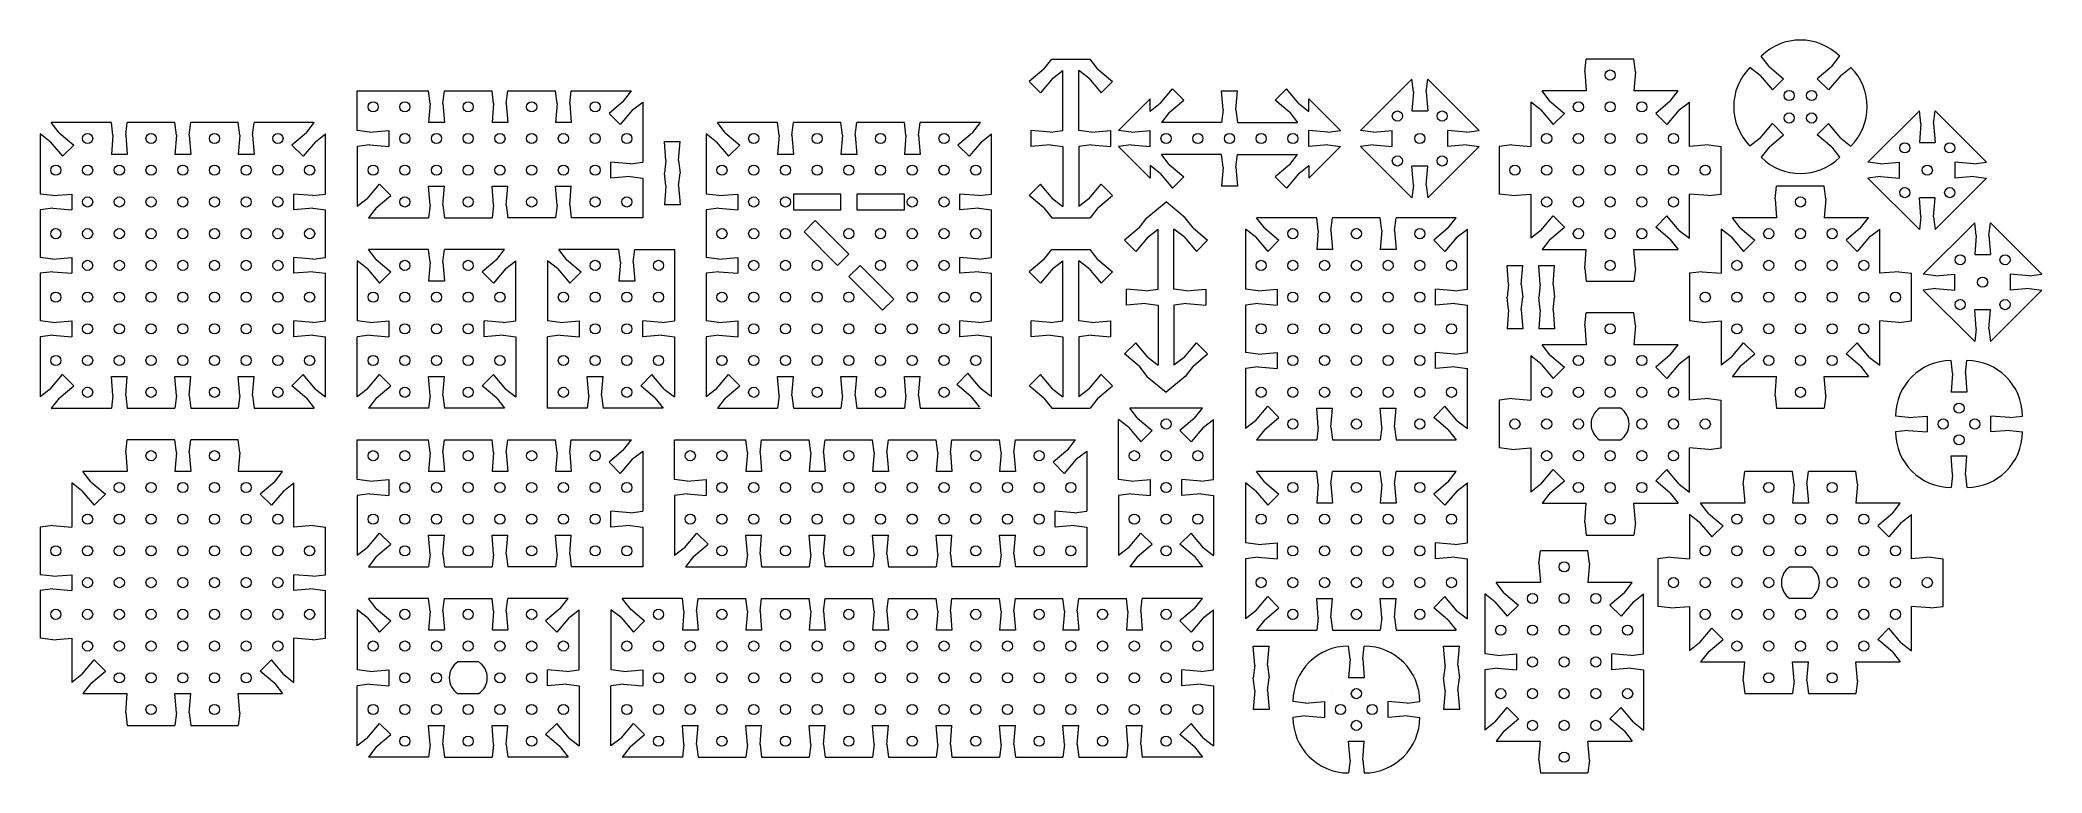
# Model space of a CAD drawing. Header units: millimetres. Extents: x 5 to 636, y -110 to 121.
import ezdxf

# ---------------------------------------------------------------- set-up
doc = ezdxf.new("R2010")
doc.units = ezdxf.units.MM
doc.layers.add('frezer', color=1, linetype='Continuous', lineweight=0, true_color=0xff0000)

# ---------------------------------------------------------------- blocks, each defined once
blk = doc.blocks.new('Connector_canyonl')
at = {"layer": 'frezer'}
for p, q in [((-6, -2.5), (-6, 2.5)), ((0, 2), (-6, 2.5)), ((0, 2), (4, 2.5)), ((0, -2), (-6, -2.5)), ((0, -2), (4, -2.5))]:
    blk.add_line(p, q, dxfattribs=at)

msp = doc.modelspace()

# ---------------------------------------------------------------- linework, layer by layer
at = {"layer": 'frezer'}
for p, q in [((323.96, 115), (336.04, 115)), ((492, 111), (492.5, 115)), ((507.5, 115), (492.5, 115)), ((508, 111), (507.5, 115)), ((327.5, 92.5), (327.5, 111.46)), ((332.5, 92.5), (332.5, 111.46)), ((421.29, 92.5), (437.5, 108.71)), ((442.5, 108.71), (458.71, 92.5)), ((492, 111), (492.5, 105)), ((508, 111), (507.5, 105)), ((105, 92.5), (105, 105)), ((105, 105), (127.5, 105)), ((132.5, 105), (147.5, 105)), ((152.5, 105), (167.5, 105)), ((172.5, 105), (191.46, 105)), ((195, 101.46), (195, 82.5)), ((345, 92.5), (355, 102.5)), ((355, 98.54), (355, 102.5)), ((415, 92.5), (405, 102.5)), ((405, 98.54), (405, 102.5)), ((475, 101.46), (475, 87.5)), ((492.5, 105), (478.54, 105)), ((521.46, 105), (507.5, 105)), ((525, 87.5), (525, 101.46)), ((27.5, 95), (8.54, 95)), ((47.5, 95), (32.5, 95)), ((67.5, 95), (52.5, 95)), ((91.46, 95), (72.5, 95)), ((195, 97.5), (195, 82.5)), ((237.5, 95), (218.54, 95)), ((257.5, 95), (242.5, 95)), ((277.5, 95), (262.5, 95)), ((301.46, 95), (282.5, 95)), ((377.5, 95), (358.54, 95)), ((382.5, 95), (401.46, 95)), ((581.29, 82.5), (597.5, 98.71)), ((602.5, 98.71), (618.71, 82.5)), ((5, 91.46), (5, 72.5)), ((95, 72.5), (95, 91.46)), ((215, 91.46), (215, 72.5)), ((305, 72.5), (305, 91.46)), ((105, 87.5), (105, 68.54)), ((327.5, 87.5), (327.5, 68.54)), ((332.5, 87.5), (332.5, 68.54)), ((345, 87.5), (355, 77.5)), ((377.5, 85), (358.54, 85)), ((382.5, 85), (401.46, 85)), ((415, 87.5), (405, 77.5)), ((437.5, 71.29), (421.29, 87.5)), ((458.71, 87.5), (442.5, 71.29)), ((469, 88), (465, 87.5)), ((465, 87.5), (465, 87.5)), ((465, 87.5), (465, 72.5)), ((469, 88), (475, 87.5)), ((531, 88), (525, 87.5)), ((531, 88), (535, 87.5)), ((535, 72.5), (535, 87.5)), ((195, 77.5), (195, 65)), ((355, 81.46), (355, 77.5)), ((405, 81.46), (405, 77.5)), ((597.5, 61.29), (581.29, 77.5)), ((618.71, 77.5), (602.5, 61.29)), ((257.5, 72.5), (242.5, 72.5)), ((242.5, 72.5), (242.5, 67.5)), ((257.5, 67.5), (257.5, 72.5)), ((277.5, 72.5), (262.5, 72.5)), ((262.5, 72.5), (262.5, 67.5)), ((277.5, 67.5), (277.5, 72.5)), ((353.96, 65), (360, 70)), ((366.04, 65), (360, 70)), ((469, 72), (465, 72.5)), ((469, 72), (475, 72.5)), ((475, 72.5), (475, 58.54)), ((525, 58.54), (525, 72.5)), ((531, 72), (525, 72.5)), ((531, 72), (535, 72.5)), ((535, 72.5), (535, 72.5)), ((552, 71), (552.5, 75)), ((552, 71), (552.5, 65)), ((567.5, 75), (552.5, 75)), ((568, 71), (567.5, 75)), ((568, 71), (567.5, 65)), ((5, 67.5), (5, 67.5)), ((5, 67.5), (5, 52.5)), ((95, 52.5), (95, 67.5)), ((108.54, 65), (127.5, 65)), ((132.5, 65), (147.5, 65)), ((167.5, 65), (152.5, 65)), ((195, 65), (172.5, 65)), ((215, 67.5), (215, 67.5)), ((215, 67.5), (215, 52.5)), ((242.5, 67.5), (257.5, 67.5)), ((249.39, 64.14), (245.86, 60.61)), ((260, 53.54), (249.39, 64.14)), ((262.5, 67.5), (277.5, 67.5)), ((305, 52.5), (305, 67.5)), ((323.96, 65), (336.04, 65)), ((407.5, 65), (388.54, 65)), ((427.5, 65), (412.5, 65)), ((451.46, 65), (432.5, 65)), ((552.5, 65), (538.54, 65)), ((581.46, 65), (567.5, 65)), ((598.73, 47.21), (614.94, 63.42)), ((619.94, 63.42), (636.15, 47.21)), ((245.86, 60.61), (256.46, 50)), ((357.5, 42.5), (357.5, 61.46)), ((362.5, 42.5), (362.5, 61.46)), ((385, 61.46), (385, 42.5)), ((455, 42.5), (455, 61.46)), ((535, 61.46), (535, 47.5)), ((585, 47.5), (585, 61.46)), ((105, 51.46), (105, 32.5)), ((127.5, 55), (108.54, 55)), ((151.46, 55), (132.5, 55)), ((155, 32.5), (155, 51.46)), ((165, 51.46), (165, 32.5)), ((187.5, 55), (168.54, 55)), ((192.5, 55), (205, 55)), ((205, 55), (205, 32.5)), ((256.46, 50), (260, 53.54)), ((323.96, 55), (336.04, 55)), ((327.5, 32.5), (327.5, 51.46)), ((332.5, 32.5), (332.5, 51.46)), ((478.54, 55), (492.5, 55)), ((492, 49), (492.5, 55)), ((507.5, 55), (521.46, 55)), ((508, 49), (507.5, 55)), ((5, 47.5), (5, 32.5)), ((95, 32.5), (95, 47.5)), ((215, 47.5), (215, 32.5)), ((263.54, 50), (260, 46.46)), ((260, 46.46), (270.61, 35.86)), ((274.14, 39.39), (263.54, 50)), ((305, 32.5), (305, 47.5)), ((492, 49), (492.5, 45)), ((492.5, 45), (492.5, 45)), ((492.5, 45), (507.5, 45)), ((508, 49), (507.5, 45)), ((529, 48), (525, 47.5)), ((525, 47.5), (525, 47.5)), ((525, 47.5), (525, 32.5)), ((529, 48), (535, 47.5)), ((591, 48), (585, 47.5)), ((591, 48), (595, 47.5)), ((595, 32.5), (595, 47.5)), ((270.61, 35.86), (274.14, 39.39)), ((614.94, 26), (598.73, 42.21)), ((636.15, 42.21), (619.94, 26)), ((357.5, 37.5), (357.5, 18.54)), ((362.5, 37.5), (362.5, 18.54)), ((385, 37.5), (385, 37.5)), ((385, 37.5), (385, 22.5)), ((455, 22.5), (455, 37.5)), ((492, 31), (492.5, 35)), ((507.5, 35), (492.5, 35)), ((508, 31), (507.5, 35)), ((529, 32), (525, 32.5)), ((529, 32), (535, 32.5)), ((535, 32.5), (535, 18.54)), ((585, 18.54), (585, 32.5)), ((591, 32), (585, 32.5)), ((591, 32), (595, 32.5)), ((595, 32.5), (595, 32.5)), ((5, 27.5), (5, 8.54)), ((95, 8.54), (95, 27.5)), ((105, 8.54), (105, 27.5)), ((155, 27.5), (155, 8.54)), ((165, 5), (165, 27.5)), ((205, 27.5), (205, 8.54)), ((215, 27.5), (215, 8.54)), ((305, 8.54), (305, 27.5)), ((327.5, 27.5), (327.5, 8.54)), ((332.5, 27.5), (332.5, 8.54)), ((492, 31), (492.5, 25)), ((508, 31), (507.5, 25)), ((455, 22.5), (455, 22.5)), ((475, 21.46), (475, 7.5)), ((492.5, 25), (478.54, 25)), ((521.46, 25), (507.5, 25)), ((525, 7.5), (525, 21.46)), ((353.96, 15), (360, 10)), ((366.04, 15), (360, 10)), ((385, 17.5), (385, -1.46)), ((455, -1.46), (455, 17.5)), ((538.54, 15), (552.5, 15)), ((552, 9), (552.5, 15)), ((567.5, 15), (581.46, 15)), ((568, 9), (567.5, 15)), ((469, 8), (465, 7.5)), ((465, 7.5), (465, 7.5)), ((465, 7.5), (465, -7.5)), ((469, 8), (475, 7.5)), ((531, 8), (525, 7.5)), ((531, 8), (535, 7.5)), ((535, -7.5), (535, 7.5)), ((552, 9), (552.5, 5)), ((568, 9), (567.5, 5)), ((8.54, 5), (27.5, 5)), ((32.5, 5), (47.5, 5)), ((52.5, 5), (67.5, 5)), ((72.5, 5), (91.46, 5)), ((127.5, 5), (108.54, 5)), ((151.46, 5), (132.5, 5)), ((177.5, 5), (165, 5)), ((197.5, 5), (182.5, 5)), ((201.46, 5), (182.5, 5)), ((218.54, 5), (237.5, 5)), ((242.5, 5), (257.5, 5)), ((262.5, 5), (277.5, 5)), ((282.5, 5), (301.46, 5)), ((323.96, 5), (336.04, 5)), ((345, -17.5), (345, 1.46)), ((371.46, 5), (348.54, 5)), ((375, -17.5), (375, 1.46)), ((503.32, 5), (496.68, 5)), ((552.5, 5), (552.5, 5)), ((552.5, 5), (567.5, 5)), ((32, -9), (32.5, -5)), ((47.5, -5), (32.5, -5)), ((67.5, -5), (52.5, -5)), ((68, -9), (67.5, -5)), ((105, -17.5), (105, -5)), ((105, -5), (127.5, -5)), ((132.5, -5), (147.5, -5)), ((152.5, -5), (167.5, -5)), ((172.5, -5), (191.46, -5)), ((205, -17.5), (205, -5)), ((205, -5), (227.5, -5)), ((232.5, -5), (247.5, -5)), ((252.5, -5), (267.5, -5)), ((272.5, -5), (287.5, -5)), ((292.5, -5), (307.5, -5)), ((312.5, -5), (331.46, -5)), ((388.54, -5), (407.5, -5)), ((412.5, -5), (412.5, -5)), ((412.5, -5), (427.5, -5)), ((432.5, -5), (451.46, -5)), ((496.68, -5), (503.32, -5)), ((32, -9), (32.5, -15)), ((68, -9), (67.5, -15)), ((195, -8.54), (195, -27.5)), ((195, -12.5), (195, -27.5)), ((335, -8.54), (335, -27.5)), ((335, -12.5), (335, -27.5)), ((469, -8), (465, -7.5)), ((469, -8), (475, -7.5)), ((475, -7.5), (475, -21.46)), ((525, -21.46), (525, -7.5)), ((531, -8), (525, -7.5)), ((531, -8), (535, -7.5)), ((535, -7.5), (535, -7.5)), ((15, -18.54), (15, -32.5)), ((32.5, -15), (18.54, -15)), ((81.46, -15), (67.5, -15)), ((85, -32.5), (85, -18.54)), ((385, -18.54), (385, -37.5)), ((407.5, -15), (388.54, -15)), ((427.5, -15), (412.5, -15)), ((451.46, -15), (432.5, -15)), ((455, -37.5), (455, -18.54)), ((542, -19), (542.5, -15)), ((557.5, -15), (542.5, -15)), ((577.5, -15), (562.5, -15)), ((578, -19), (577.5, -15)), ((105, -22.5), (105, -41.46)), ((205, -22.5), (205, -41.46)), ((345, -22.5), (345, -41.46)), ((375, -22.5), (375, -41.46)), ((478.54, -25), (492.5, -25)), ((492, -31), (492.5, -25)), ((507.5, -25), (521.46, -25)), ((508, -31), (507.5, -25)), ((542.5, -25), (528.54, -25)), ((542, -19), (542.5, -25)), ((578, -19), (577.5, -25)), ((591.46, -25), (577.5, -25)), ((492, -31), (492.5, -35)), ((508, -31), (507.5, -35)), ((525, -28.54), (525, -42.5)), ((595, -42.5), (595, -28.54)), ((9, -32), (5, -32.5)), ((5, -32.5), (5, -32.5)), ((5, -32.5), (5, -47.5)), ((9, -32), (15, -32.5)), ((91, -32), (85, -32.5)), ((91, -32), (95, -32.5)), ((95, -47.5), (95, -32.5)), ((195, -32.5), (195, -45)), ((335, -32.5), (335, -45)), ((492.5, -35), (492.5, -35)), ((492.5, -35), (507.5, -35)), ((385, -42.5), (385, -42.5)), ((385, -42.5), (385, -61.46)), ((455, -61.46), (455, -42.5)), ((477.52, -44), (478.02, -40)), ((477.52, -44), (478.02, -50)), ((493.02, -40), (478.02, -40)), ((493.52, -44), (493.02, -40)), ((493.52, -44), (493.02, -50)), ((519, -42), (515, -42.5)), ((515, -42.5), (515, -42.5)), ((515, -42.5), (515, -57.5)), ((519, -42), (525, -42.5)), ((601, -42), (595, -42.5)), ((601, -42), (605, -42.5)), ((605, -57.5), (605, -42.5)), ((108.54, -45), (127.5, -45)), ((132.5, -45), (147.5, -45)), ((167.5, -45), (152.5, -45)), ((195, -45), (172.5, -45)), ((208.54, -45), (227.5, -45)), ((232.5, -45), (247.5, -45)), ((267.5, -45), (252.5, -45)), ((272.5, -45), (287.5, -45)), ((307.5, -45), (292.5, -45)), ((335, -45), (312.5, -45)), ((371.46, -45), (348.54, -45)), ((478.02, -50), (464.05, -50)), ((506.98, -50), (493.02, -50)), ((556.68, -45), (563.32, -45)), ((5, -52.5), (5, -67.5)), ((95, -67.5), (95, -52.5)), ((127.5, -55), (108.54, -55)), ((132.5, -55), (147.5, -55)), ((171.46, -55), (152.5, -55)), ((207.5, -55), (188.54, -55)), ((212.5, -55), (227.5, -55)), ((232.5, -55), (247.5, -55)), ((252.5, -55), (267.5, -55)), ((272.5, -55), (287.5, -55)), ((292.5, -55), (307.5, -55)), ((312.5, -55), (327.5, -55)), ((332.5, -55), (347.5, -55)), ((371.46, -55), (352.5, -55)), ((460.52, -53.54), (460.52, -72.5)), ((510.52, -72.5), (510.52, -53.54)), ((563.32, -55), (556.68, -55)), ((105, -58.54), (105, -77.5)), ((175, -77.5), (175, -58.54)), ((185, -58.54), (185, -77.5)), ((375, -77.5), (375, -58.54)), ((455, -57.5), (455, -57.5)), ((519, -58), (515, -57.5)), ((519, -58), (525, -57.5)), ((525, -57.5), (525, -71.46)), ((595, -71.46), (595, -57.5)), ((601, -58), (595, -57.5)), ((601, -58), (605, -57.5)), ((9, -68), (5, -67.5)), ((9, -68), (15, -67.5)), ((15, -67.5), (15, -81.46)), ((85, -81.46), (85, -67.5)), ((91, -68), (85, -67.5)), ((91, -68), (95, -67.5)), ((388.54, -65), (407.5, -65)), ((412.5, -65), (427.5, -65)), ((432.5, -65), (451.46, -65)), ((143.32, -75), (136.68, -75)), ((528.54, -75), (542.5, -75)), ((542, -81), (542.5, -75)), ((577.5, -75), (591.46, -75)), ((578, -81), (577.5, -75)), ((460.52, -77.5), (460.52, -77.5)), ((460.52, -77.5), (460.52, -96.46)), ((510.52, -77.5), (510.52, -96.46)), ((542, -81), (542.5, -85)), ((578, -81), (577.5, -85)), ((18.54, -85), (32.5, -85)), ((32, -91), (32.5, -85)), ((67.5, -85), (81.46, -85)), ((68, -91), (67.5, -85)), ((105, -101.46), (105, -82.5)), ((136.68, -85), (143.32, -85)), ((175, -82.5), (175, -101.46)), ((185, -101.46), (185, -82.5)), ((375, -82.5), (375, -101.46)), ((412.5, -85), (412.5, -85)), ((542.5, -85), (557.5, -85)), ((542.5, -85), (557.5, -85)), ((562.5, -85), (577.5, -85)), ((562.5, -85), (577.5, -85)), ((567.5, -85), (572.5, -85)), ((32, -91), (32.5, -95)), ((68, -91), (67.5, -95)), ((32.5, -95), (47.5, -95)), ((32.5, -95), (47.5, -95)), ((52.5, -95), (67.5, -95)), ((52.5, -95), (67.5, -95)), ((464.05, -100), (478.02, -100)), ((477.52, -106), (478.02, -100)), ((493.02, -100), (506.98, -100)), ((493.52, -106), (493.02, -100)), ((127.5, -105), (108.54, -105)), ((132.5, -105), (147.5, -105)), ((171.46, -105), (152.5, -105)), ((207.5, -105), (188.54, -105)), ((212.5, -105), (227.5, -105)), ((232.5, -105), (247.5, -105)), ((252.5, -105), (267.5, -105)), ((272.5, -105), (287.5, -105)), ((292.5, -105), (307.5, -105)), ((312.5, -105), (327.5, -105)), ((332.5, -105), (347.5, -105)), ((371.46, -105), (352.5, -105)), ((477.52, -106), (478.02, -110)), ((493.52, -106), (493.02, -110)), ((478.02, -110), (478.02, -110)), ((478.02, -110), (493.02, -110))]:
    msp.add_line(p, q, dxfattribs=at)
for centre in [(500, 110), (110, 100), (120, 100), (140, 100), (140, 100), (160, 100), (160, 100), (180, 100), (490, 100), (500, 100), (510, 100), (556.46, 103.54), (563.54, 103.54), (432.93, 97.07), (447.07, 97.07), (556.46, 96.46), (563.54, 96.46), (563.54, 96.46), (20, 90), (40, 90), (60, 90), (80, 90), (120, 90), (130, 90), (140, 90), (140, 90), (150, 90), (150, 90), (160, 90), (160, 90), (170, 90), (170, 90), (180, 90), (190, 90), (230, 90), (250, 90), (270, 90), (290, 90), (360, 90), (370, 90), (380, 90), (390, 90), (400, 90), (440, 90), (480, 90), (490, 90), (500, 90), (510, 90), (520, 90), (592.93, 87.07), (607.07, 87.07), (432.93, 82.93), (447.07, 82.93), (10, 80), (20, 80), (30, 80), (40, 80), (50, 80), (60, 80), (70, 80), (80, 80), (90, 80), (110, 80), (120, 80), (130, 80), (130, 80), (130, 80), (140, 80), (140, 80), (150, 80), (150, 80), (150, 80), (160, 80), (160, 80), (170, 80), (170, 80), (180, 80), (220, 80), (230, 80), (240, 80), (250, 80), (260, 80), (270, 80), (280, 80), (290, 80), (300, 80), (470, 80), (480, 80), (490, 80), (500, 80), (510, 80), (520, 80), (530, 80), (600, 80), (20, 70), (30, 70), (40, 70), (50, 70), (60, 70), (70, 70), (80, 70), (120, 70), (140, 70), (140, 70), (160, 70), (160, 70), (180, 70), (190, 70), (230, 70), (240, 70), (280, 70), (290, 70), (480, 70), (490, 70), (500, 70), (510, 70), (520, 70), (560, 70), (592.93, 72.93), (607.07, 72.93), (10, 60), (20, 60), (30, 60), (40, 60), (50, 60), (60, 60), (70, 60), (80, 60), (90, 60), (220, 60), (230, 60), (240, 60), (260, 60), (270, 60), (280, 60), (290, 60), (300, 60), (400, 60), (420, 60), (440, 60), (490, 60), (500, 60), (510, 60), (550, 60), (560, 60), (570, 60), (20, 50), (30, 50), (40, 50), (50, 50), (60, 50), (70, 50), (80, 50), (120, 50), (140, 50), (180, 50), (200, 50), (230, 50), (240, 50), (250, 50), (270, 50), (280, 50), (290, 50), (390, 50), (400, 50), (410, 50), (420, 50), (430, 50), (440, 50), (450, 50), (500, 50), (540, 50), (550, 50), (560, 50), (570, 50), (580, 50), (610.37, 51.78), (624.51, 51.78), (617.44, 44.71), (10, 40), (20, 40), (30, 40), (40, 40), (50, 40), (60, 40), (70, 40), (80, 40), (90, 40), (110, 40), (120, 40), (130, 40), (140, 40), (150, 40), (170, 40), (180, 40), (190, 40), (200, 40), (220, 40), (230, 40), (240, 40), (250, 40), (260, 40), (280, 40), (290, 40), (300, 40), (400, 40), (410, 40), (420, 40), (430, 40), (440, 40), (530, 40), (540, 40), (550, 40), (560, 40), (570, 40), (580, 40), (590, 40), (610.37, 37.64), (624.51, 37.64), (20, 30), (30, 30), (40, 30), (50, 30), (60, 30), (70, 30), (80, 30), (120, 30), (120, 30), (130, 30), (140, 30), (180, 30), (180, 30), (190, 30), (230, 30), (240, 30), (250, 30), (260, 30), (270, 30), (280, 30), (290, 30), (390, 30), (400, 30), (410, 30), (420, 30), (430, 30), (440, 30), (450, 30), (500, 30), (540, 30), (550, 30), (560, 30), (570, 30), (580, 30), (10, 20), (20, 20), (30, 20), (40, 20), (50, 20), (60, 20), (70, 20), (80, 20), (90, 20), (110, 20), (120, 20), (130, 20), (140, 20), (150, 20), (170, 20), (180, 20), (190, 20), (200, 20), (220, 20), (230, 20), (240, 20), (250, 20), (260, 20), (270, 20), (280, 20), (290, 20), (300, 20), (400, 20), (410, 20), (420, 20), (430, 20), (440, 20), (490, 20), (500, 20), (510, 20), (550, 20), (560, 20), (570, 20), (20, 10), (40, 10), (60, 10), (80, 10), (120, 10), (140, 10), (170, 10), (190, 10), (230, 10), (250, 10), (270, 10), (290, 10), (390, 10), (400, 10), (410, 10), (420, 10), (430, 10), (440, 10), (450, 10), (480, 10), (490, 10), (500, 10), (510, 10), (520, 10), (560, 10), (610, 5), (360, 0), (400, 0), (420, 0), (440, 0), (470, 0), (480, 0), (490, 0), (510, 0), (520, 0), (530, 0), (605, 0), (615, 0), (610, -5), (610, -5), (40, -10), (60, -10), (110, -10), (120, -10), (140, -10), (140, -10), (160, -10), (160, -10), (180, -10), (210, -10), (220, -10), (240, -10), (260, -10), (280, -10), (300, -10), (320, -10), (350, -10), (360, -10), (370, -10), (480, -10), (490, -10), (500, -10), (510, -10), (520, -10), (30, -20), (40, -20), (50, -20), (60, -20), (70, -20), (120, -20), (130, -20), (140, -20), (140, -20), (150, -20), (160, -20), (160, -20), (170, -20), (180, -20), (190, -20), (220, -20), (230, -20), (240, -20), (250, -20), (260, -20), (270, -20), (280, -20), (290, -20), (300, -20), (310, -20), (320, -20), (330, -20), (360, -20), (400, -20), (420, -20), (440, -20), (490, -20), (500, -20), (510, -20), (550, -20), (570, -20), (20, -30), (30, -30), (40, -30), (50, -30), (60, -30), (70, -30), (80, -30), (110, -30), (120, -30), (130, -30), (130, -30), (130, -30), (140, -30), (140, -30), (150, -30), (150, -30), (160, -30), (160, -30), (170, -30), (180, -30), (210, -30), (220, -30), (230, -30), (240, -30), (250, -30), (260, -30), (270, -30), (280, -30), (290, -30), (300, -30), (310, -30), (320, -30), (350, -30), (360, -30), (370, -30), (390, -30), (400, -30), (410, -30), (420, -30), (430, -30), (440, -30), (450, -30), (500, -30), (540, -30), (550, -30), (560, -30), (570, -30), (580, -30), (10, -40), (20, -40), (30, -40), (40, -40), (50, -40), (60, -40), (70, -40), (80, -40), (90, -40), (120, -40), (140, -40), (140, -40), (160, -40), (160, -40), (180, -40), (190, -40), (220, -40), (240, -40), (260, -40), (280, -40), (300, -40), (320, -40), (330, -40), (360, -40), (400, -40), (410, -40), (420, -40), (430, -40), (440, -40), (485.52, -45), (530, -40), (540, -40), (550, -40), (560, -40), (570, -40), (580, -40), (590, -40), (20, -50), (30, -50), (40, -50), (50, -50), (60, -50), (70, -50), (80, -50), (390, -50), (400, -50), (410, -50), (420, -50), (430, -50), (440, -50), (450, -50), (520, -50), (530, -50), (540, -50), (550, -50), (570, -50), (580, -50), (590, -50), (600, -50), (475.52, -55), (485.52, -55), (495.52, -55), (10, -60), (20, -60), (30, -60), (40, -60), (50, -60), (60, -60), (70, -60), (80, -60), (90, -60), (120, -60), (140, -60), (160, -60), (200, -60), (220, -60), (240, -60), (260, -60), (280, -60), (300, -60), (320, -60), (340, -60), (360, -60), (400, -60), (420, -60), (440, -60), (530, -60), (540, -60), (550, -60), (560, -60), (570, -60), (580, -60), (590, -60), (20, -70), (30, -70), (40, -70), (50, -70), (60, -70), (70, -70), (80, -70), (110, -70), (120, -70), (130, -70), (140, -70), (150, -70), (160, -70), (170, -70), (190, -70), (200, -70), (210, -70), (220, -70), (230, -70), (240, -70), (250, -70), (260, -70), (270, -70), (280, -70), (290, -70), (300, -70), (310, -70), (320, -70), (330, -70), (340, -70), (350, -70), (360, -70), (370, -70), (465.52, -65), (475.52, -65), (485.52, -65), (495.52, -65), (505.52, -65), (540, -70), (550, -70), (560, -70), (570, -70), (580, -70), (475.52, -75), (485.52, -75), (495.52, -75), (30, -80), (40, -80), (50, -80), (60, -80), (70, -80), (120, -80), (120, -80), (130, -80), (150, -80), (160, -80), (200, -80), (200, -80), (210, -80), (220, -80), (230, -80), (240, -80), (250, -80), (260, -80), (270, -80), (280, -80), (290, -80), (300, -80), (310, -80), (320, -80), (330, -80), (340, -80), (350, -80), (360, -80), (550, -80), (570, -80), (420, -85), (465.52, -85), (475.52, -85), (485.52, -85), (495.52, -85), (505.52, -85), (40, -90), (60, -90), (110, -90), (120, -90), (130, -90), (140, -90), (150, -90), (160, -90), (170, -90), (190, -90), (200, -90), (210, -90), (220, -90), (230, -90), (240, -90), (250, -90), (260, -90), (270, -90), (280, -90), (290, -90), (300, -90), (310, -90), (320, -90), (330, -90), (340, -90), (350, -90), (360, -90), (370, -90), (415, -90), (420, -95), (420, -95), (425, -90), (475.52, -95), (485.52, -95), (495.52, -95), (120, -100), (140, -100), (160, -100), (200, -100), (220, -100), (240, -100), (260, -100), (280, -100), (300, -100), (320, -100), (340, -100), (360, -100), (485.52, -105)]:
    msp.add_circle(centre, 1.6, dxfattribs=at)
for centre, radius, start, end in [((560, 103.54), 17.5, 45, 135), ((556.46, 100), 17.5, 135, 225), ((563.54, 100), 17.5, 315, 45), ((560, 96.46), 17.5, 225, 315), ((607.5, 2.5), 17.5, 90, 180), ((612.5, 2.5), 17.5, 0, 90), ((500, 0), 6, 123.55731, 236.44269), ((500, 0), 6, 303.55731, 56.44269), ((607.5, -2.5), 17.5, 180, 270), ((612.5, -2.5), 17.5, 270, 0), ((560, -50), 6, 123.55731, 236.44269), ((560, -50), 6, 303.55731, 56.44269), ((140, -80), 6, 123.55731, 236.44269), ((140, -80), 6, 303.55731, 56.44269), ((417.5, -87.5), 17.5, 90, 180), ((422.5, -87.5), 17.5, 0, 90), ((417.5, -92.5), 17.5, 180, 270), ((422.5, -92.5), 17.5, 270, 0)]:
    msp.add_arc(centre, radius, start, end, dxfattribs=at)

# ---------------------------------------------------------------- block references
for p, rotation in [((322.9, 110.4), 45), ((337.1, 110.4), 134.9999999999999), ((130, 101), 90), ((150, 101), 90), ((170, 101), 90), ((190.4, 100.4), 45), ((359.6, 99.6), 225), ((380, 99), 270), ((400.4, 99.6), 315), ((479.6, 100.4), 135), ((520.4, 100.4), 45), ((9.6, 90.4), 135), ((30, 91), 90), ((50, 91), 90), ((70, 91), 90), ((90.4, 90.4), 45), ((219.6, 90.4), 135), ((240, 91), 90), ((260, 91), 90), ((280, 91), 90), ((300.4, 90.4), 45), ((109, 90), 180), ((204.33, 83.09), 270), ((336.5, 90), 180), ((191, 80), 360), ((359.6, 80.4), 135), ((380, 81), 90), ((400.4, 80.4), 45), ((204.33, 75.09), 90), ((9, 70), 180), ((109.6, 69.6), 225), ((130, 69), 270), ((150, 69), 270), ((170, 69), 270), ((219, 70), 180), ((322.9, 69.6), 315), ((337.1, 69.6), 225), ((352.9, 60.4), 45), ((367.1, 60.4), 134.9999999999999), ((389.6, 60.4), 135), ((410, 61), 90), ((430, 61), 90), ((450.4, 60.4), 45), ((479.6, 59.6), 225), ((520.4, 59.6), 315), ((539.6, 60.4), 135), ((580.4, 60.4), 45), ((9, 50), 180), ((109.6, 50.4), 135), ((130, 51), 90), ((150.4, 50.4), 45), ((169.6, 50.4), 135), ((190, 51), 90), ((219, 50), 180), ((322.9, 50.4), 45), ((337.1, 50.4), 134.9999999999999), ((470, 44), 270), ((480, 44), 270), ((366.5, 40), 180), ((389, 40), 180), ((451, 40), 360), ((470, 36), 90), ((480, 36), 90), ((9, 30), 180), ((109, 30), 180), ((169, 30), 180), ((219, 30), 180), ((336.5, 30), 180), ((352.9, 19.6), 315), ((367.1, 19.6), 225), ((539.6, 19.6), 225), ((580.4, 19.6), 315), ((389, 20), 180), ((451, 20), 360), ((479.6, 20.4), 135), ((520.4, 20.4), 45), ((610, 16), 90), ((9.6, 9.6), 225), ((30, 9), 270), ((50, 9), 270), ((70, 9), 270), ((90.4, 9.6), 315), ((109.6, 9.6), 225), ((130, 9), 270), ((150.4, 9.6), 315), ((180, 9), 270), ((200.4, 9.6), 315), ((219.6, 9.6), 225), ((240, 9), 270), ((260, 9), 270), ((280, 9), 270), ((300, 10), 315), ((322.9, 9.6), 315), ((337.1, 9.6), 225), ((349.6, 0.4), 134.9999999999999), ((370.4, 0.4), 45), ((389.6, -0.4), 225), ((410, -1), 270), ((430, -1), 270), ((450.4, -0.4), 315), ((594, 0), 180), ((626, 0), 360), ((50, -9), 90), ((130, -9), 90), ((150, -9), 90), ((170, -9), 90), ((190.4, -9.6), 45), ((230, -9), 90), ((250, -9), 90), ((270, -9), 90), ((290, -9), 90), ((310, -9), 90), ((330.4, -9.6), 45), ((610, -16), 270), ((19.6, -19.6), 135), ((80.4, -19.6), 45), ((109, -20), 180), ((209, -20), 180), ((349, -20), 180), ((389.6, -19.6), 135), ((410, -19), 90), ((430, -19), 90), ((450.4, -19.6), 45), ((479.6, -20.4), 225), ((520.4, -20.4), 315), ((560, -19), 90), ((529.6, -29.6), 135), ((590.4, -29.6), 45), ((191, -30), 360), ((331, -30), 360), ((109.6, -40.4), 225), ((130, -41), 270), ((150, -41), 270), ((170, -41), 270), ((209.6, -40.4), 225), ((230, -41), 270), ((250, -41), 270), ((270, -41), 270), ((290, -41), 270), ((310, -41), 270), ((349.6, -40.4), 225), ((370.4, -40.4), 315), ((389, -40), 180), ((451, -40), 360), ((9, -50), 180), ((465.11, -54.6), 135), ((505.92, -54.6), 45), ((109.6, -59.6), 135), ((130, -59), 90), ((150, -59), 90), ((170.4, -59.6), 45), ((189.6, -59.6), 135), ((210, -59), 90), ((230, -59), 90), ((250, -59), 90), ((270, -59), 90), ((290, -59), 90), ((310, -59), 90), ((330, -59), 90), ((350, -59), 90), ((370.4, -59.6), 45), ((389.6, -60.4), 225), ((410, -61), 270), ((430, -61), 270), ((450.4, -60.4), 315), ((529.6, -70.4), 225), ((590.4, -70.4), 315), ((19.6, -80.4), 225), ((80.4, -80.4), 315), ((390, -76), 270), ((420, -74), 90), ((450, -76), 270), ((464.52, -75), 180), ((560, -81), 270), ((560, -81), 270), ((109, -80), 180), ((189, -80), 180), ((390, -84), 90), ((450, -84), 90), ((50, -91), 270), ((50, -91), 270), ((404, -90), 180), ((436, -90), 360), ((109.6, -100.4), 225), ((170.4, -100.4), 315), ((189.6, -100.4), 225), ((370.4, -100.4), 315), ((465.11, -95.4), 225), ((505.92, -95.4), 315), ((130, -101), 270), ((150, -101), 270), ((210, -101), 270), ((230, -101), 270), ((250, -101), 270), ((270, -101), 270), ((290, -101), 270), ((310, -101), 270), ((330, -101), 270), ((350, -101), 270), ((420, -106), 270)]:
    msp.add_blockref('Connector_canyonl', p, dxfattribs=dict(at, rotation=rotation))
at = {"layer": 'frezer', "yscale": -1}
for p, rotation in [((548.69, 111.31), 135), ((571.31, 111.31), 45), ((440, 104.71), 90), ((548.69, 88.69), 225), ((571.31, 88.69), 315), ((600, 94.71), 90), ((349, 90), 180), ((425.29, 90), 180), ((585.29, 80), 180), ((440, 75.29), 270), ((600, 65.29), 270), ((617.44, 59.42), 90), ((602.73, 44.71), 180), ((617.44, 30), 270)]:
    msp.add_blockref('Connector_canyonl', p, dxfattribs=dict(at, rotation=rotation))
at = {"layer": 'frezer'}
for p in [(323.5, 90), (411, 90), (91, 70), (301, 70), (91, 50), (301, 50), (353.5, 40), (91, 30), (151, 30), (201, 30), (301, 30), (323.5, 30), (371, -20), (91, -50), (506.52, -75), (171, -80), (371, -80)]:
    msp.add_blockref('Connector_canyonl', p, dxfattribs=at)
at = {"layer": 'frezer', "yscale": -1}
for p in [(454.71, 90), (614.71, 80), (632.15, 44.71)]:
    msp.add_blockref('Connector_canyonl', p, dxfattribs=at)

doc.saveas('drawing.dxf')
